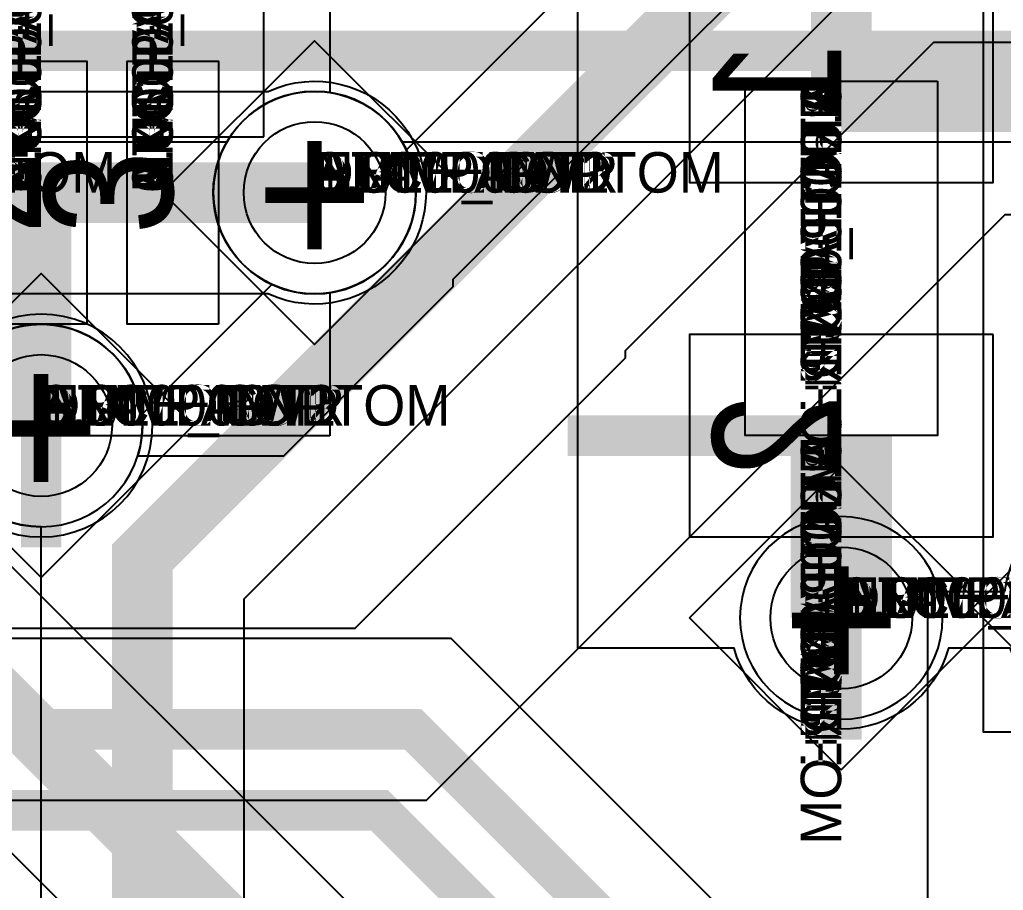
# Model space of a CAD drawing. Extents: x 0 to 323, y 0 to 320.
# Drawn here: x 39.657 to 44.513, y 217.41 to 221.71 of the extents above; entities that cross this region are included whole.
import ezdxf
from ezdxf.enums import TextEntityAlignment as Align

# ---------------------------------------------------------------- set-up
doc = ezdxf.new("R2010")
doc.units = 0
doc.header["$MEASUREMENT"] = 0
doc.layers.get('0').update_dxf_attribs({"linetype": 'CONTINUOUS'})
for name, color, linetype in [('CDN_FIGURES', 7, 'CONTINUOUS'), ('ETCH_BOTTOM', 7, 'CONTINUOUS'), ('ETCH_GND', 3, 'CONTINUOUS'), ('ETCH_INT1', 4, 'CONTINUOUS'), ('ETCH_INT2', 5, 'CONTINUOUS'), ('ETCH_PWR', 6, 'CONTINUOUS'), ('ETCH_TOP', 2, 'CONTINUOUS'), ('MANUFACTURING_NCLEGEND-1-6', 8, 'CONTINUOUS'), ('PACKAGE_GEOMETRY_ASSEMBLY_TOP', 11, 'CONTINUOUS'), ('PACKAGE_GEOMETRY_PIN_NUMBER', 9, 'CONTINUOUS')]:
    doc.layers.add(name, color=color, linetype=linetype)

# ---------------------------------------------------------------- blocks, each defined once
blk = doc.blocks.new('FIGURE_DIAMOND')
at = {"layer": 'CDN_FIGURES'}
blk.add_lwpolyline([(-0.5, 0), (0, 0.5), (0.5, 0), (0, -0.5)], close=True, dxfattribs=at)
blk = doc.blocks.new('PAD_INFO')
for tag in ['SHAPE_TYPE', 'PAD_HEIGHT', 'PAD_LAYER', 'PAD_TYPE', 'PAD_WIDTH']:
    blk.add_attdef(tag, (0, 0), '', height=0.2)
at = {"flags": 2}
blk.add_attdef('CDN_TYPE', (0, 0), '', height=0.2, dxfattribs=at)
blk = doc.blocks.new('DRILL_INFO')
at = {"flags": 2}
blk.add_attdef('CDN_TYPE', (0, 0), '', height=0.2, dxfattribs=at)
for tag in ['FSHAPE', 'FCHAR', 'DRILL_HEIGHT', 'DIAMETER', 'PLATED', 'DRILL_WIDTH']:
    blk.add_attdef(tag, (0, 0), '', height=0.2)
blk = doc.blocks.new('VIA0700X0300')
at = {"layer": 'ETCH_BOTTOM'}
blk.add_circle((0, 0), 0.35, dxfattribs=at)
at = {"layer": 'ETCH_GND'}
blk.add_circle((0, 0), 0.35, dxfattribs=at)
at = {"layer": 'ETCH_INT1'}
blk.add_circle((0, 0), 0.35, dxfattribs=at)
at = {"layer": 'ETCH_INT2'}
blk.add_circle((0, 0), 0.35, dxfattribs=at)
at = {"layer": 'ETCH_PWR'}
blk.add_circle((0, 0), 0.35, dxfattribs=at)
at = {"layer": 'ETCH_TOP'}
blk.add_circle((0, 0), 0.35, dxfattribs=at)
ref = blk.add_blockref('PAD_INFO', (0, 0))
ref.add_attrib('PAD_LAYER', 'ETCH_TOP', (0, 0), dxfattribs={"height": 0.2})
ref.add_attrib('SHAPE_TYPE', 'NULL', (0, 0), dxfattribs={"height": 0.2})
ref.add_attrib('PAD_TYPE', 'ANTIPAD', (0, 0), dxfattribs={"height": 0.2})
ref.add_attrib('PAD_WIDTH', '0.000000', (0, 0), dxfattribs={"height": 0.2})
ref.add_attrib('PAD_HEIGHT', '0.000000', (0, 0), dxfattribs={"height": 0.2})
ref = blk.add_blockref('PAD_INFO', (0, 0))
ref.add_attrib('PAD_LAYER', 'ETCH_GND', (0, 0), dxfattribs={"height": 0.2})
ref.add_attrib('SHAPE_TYPE', 'NULL', (0, 0), dxfattribs={"height": 0.2})
ref.add_attrib('PAD_TYPE', 'ANTIPAD', (0, 0), dxfattribs={"height": 0.2})
ref.add_attrib('PAD_WIDTH', '0.000000', (0, 0), dxfattribs={"height": 0.2})
ref.add_attrib('PAD_HEIGHT', '0.000000', (0, 0), dxfattribs={"height": 0.2})
ref = blk.add_blockref('PAD_INFO', (0, 0))
ref.add_attrib('PAD_LAYER', 'ETCH_INT1', (0, 0), dxfattribs={"height": 0.2})
ref.add_attrib('SHAPE_TYPE', 'NULL', (0, 0), dxfattribs={"height": 0.2})
ref.add_attrib('PAD_TYPE', 'ANTIPAD', (0, 0), dxfattribs={"height": 0.2})
ref.add_attrib('PAD_WIDTH', '0.000000', (0, 0), dxfattribs={"height": 0.2})
ref.add_attrib('PAD_HEIGHT', '0.000000', (0, 0), dxfattribs={"height": 0.2})
ref = blk.add_blockref('PAD_INFO', (0, 0))
ref.add_attrib('PAD_LAYER', 'ETCH_INT2', (0, 0), dxfattribs={"height": 0.2})
ref.add_attrib('SHAPE_TYPE', 'NULL', (0, 0), dxfattribs={"height": 0.2})
ref.add_attrib('PAD_TYPE', 'ANTIPAD', (0, 0), dxfattribs={"height": 0.2})
ref.add_attrib('PAD_WIDTH', '0.000000', (0, 0), dxfattribs={"height": 0.2})
ref.add_attrib('PAD_HEIGHT', '0.000000', (0, 0), dxfattribs={"height": 0.2})
ref = blk.add_blockref('PAD_INFO', (0, 0))
ref.add_attrib('PAD_LAYER', 'ETCH_PWR', (0, 0), dxfattribs={"height": 0.2})
ref.add_attrib('SHAPE_TYPE', 'NULL', (0, 0), dxfattribs={"height": 0.2})
ref.add_attrib('PAD_TYPE', 'ANTIPAD', (0, 0), dxfattribs={"height": 0.2})
ref.add_attrib('PAD_WIDTH', '0.000000', (0, 0), dxfattribs={"height": 0.2})
ref.add_attrib('PAD_HEIGHT', '0.000000', (0, 0), dxfattribs={"height": 0.2})
ref = blk.add_blockref('PAD_INFO', (0, 0))
ref.add_attrib('PAD_LAYER', 'ETCH_BOTTOM', (0, 0), dxfattribs={"height": 0.2})
ref.add_attrib('SHAPE_TYPE', 'NULL', (0, 0), dxfattribs={"height": 0.2})
ref.add_attrib('PAD_TYPE', 'ANTIPAD', (0, 0), dxfattribs={"height": 0.2})
ref.add_attrib('PAD_WIDTH', '0.000000', (0, 0), dxfattribs={"height": 0.2})
ref.add_attrib('PAD_HEIGHT', '0.000000', (0, 0), dxfattribs={"height": 0.2})
ref = blk.add_blockref('PAD_INFO', (0, 0))
ref.add_attrib('PAD_LAYER', 'ETCH_TOP', (0, 0), dxfattribs={"height": 0.2})
ref.add_attrib('SHAPE_TYPE', 'NULL', (0, 0), dxfattribs={"height": 0.2})
ref.add_attrib('PAD_TYPE', 'THERMAL', (0, 0), dxfattribs={"height": 0.2})
ref.add_attrib('PAD_WIDTH', '0.000000', (0, 0), dxfattribs={"height": 0.2})
ref.add_attrib('PAD_HEIGHT', '0.000000', (0, 0), dxfattribs={"height": 0.2})
ref = blk.add_blockref('PAD_INFO', (0, 0))
ref.add_attrib('PAD_LAYER', 'ETCH_GND', (0, 0), dxfattribs={"height": 0.2})
ref.add_attrib('SHAPE_TYPE', 'NULL', (0, 0), dxfattribs={"height": 0.2})
ref.add_attrib('PAD_TYPE', 'THERMAL', (0, 0), dxfattribs={"height": 0.2})
ref.add_attrib('PAD_WIDTH', '0.000000', (0, 0), dxfattribs={"height": 0.2})
ref.add_attrib('PAD_HEIGHT', '0.000000', (0, 0), dxfattribs={"height": 0.2})
ref = blk.add_blockref('PAD_INFO', (0, 0))
ref.add_attrib('PAD_LAYER', 'ETCH_INT1', (0, 0), dxfattribs={"height": 0.2})
ref.add_attrib('SHAPE_TYPE', 'NULL', (0, 0), dxfattribs={"height": 0.2})
ref.add_attrib('PAD_TYPE', 'THERMAL', (0, 0), dxfattribs={"height": 0.2})
ref.add_attrib('PAD_WIDTH', '0.000000', (0, 0), dxfattribs={"height": 0.2})
ref.add_attrib('PAD_HEIGHT', '0.000000', (0, 0), dxfattribs={"height": 0.2})
ref = blk.add_blockref('PAD_INFO', (0, 0))
ref.add_attrib('PAD_LAYER', 'ETCH_INT2', (0, 0), dxfattribs={"height": 0.2})
ref.add_attrib('SHAPE_TYPE', 'NULL', (0, 0), dxfattribs={"height": 0.2})
ref.add_attrib('PAD_TYPE', 'THERMAL', (0, 0), dxfattribs={"height": 0.2})
ref.add_attrib('PAD_WIDTH', '0.000000', (0, 0), dxfattribs={"height": 0.2})
ref.add_attrib('PAD_HEIGHT', '0.000000', (0, 0), dxfattribs={"height": 0.2})
ref = blk.add_blockref('PAD_INFO', (0, 0))
ref.add_attrib('PAD_LAYER', 'ETCH_PWR', (0, 0), dxfattribs={"height": 0.2})
ref.add_attrib('SHAPE_TYPE', 'NULL', (0, 0), dxfattribs={"height": 0.2})
ref.add_attrib('PAD_TYPE', 'THERMAL', (0, 0), dxfattribs={"height": 0.2})
ref.add_attrib('PAD_WIDTH', '0.000000', (0, 0), dxfattribs={"height": 0.2})
ref.add_attrib('PAD_HEIGHT', '0.000000', (0, 0), dxfattribs={"height": 0.2})
ref = blk.add_blockref('PAD_INFO', (0, 0))
ref.add_attrib('PAD_LAYER', 'ETCH_BOTTOM', (0, 0), dxfattribs={"height": 0.2})
ref.add_attrib('SHAPE_TYPE', 'NULL', (0, 0), dxfattribs={"height": 0.2})
ref.add_attrib('PAD_TYPE', 'THERMAL', (0, 0), dxfattribs={"height": 0.2})
ref.add_attrib('PAD_WIDTH', '0.000000', (0, 0), dxfattribs={"height": 0.2})
ref.add_attrib('PAD_HEIGHT', '0.000000', (0, 0), dxfattribs={"height": 0.2})
ref = blk.add_blockref('PAD_INFO', (0, 0))
ref.add_attrib('PAD_LAYER', 'ETCH_TOP', (0, 0), dxfattribs={"height": 0.2})
ref.add_attrib('SHAPE_TYPE', 'CIRCLE', (0, 0), dxfattribs={"height": 0.2})
ref.add_attrib('PAD_TYPE', 'REGULAR', (0, 0), dxfattribs={"height": 0.2})
ref.add_attrib('PAD_WIDTH', '0.700000', (0, 0), dxfattribs={"height": 0.2})
ref.add_attrib('PAD_HEIGHT', '0.700000', (0, 0), dxfattribs={"height": 0.2})
ref = blk.add_blockref('PAD_INFO', (0, 0))
ref.add_attrib('PAD_LAYER', 'ETCH_GND', (0, 0), dxfattribs={"height": 0.2})
ref.add_attrib('SHAPE_TYPE', 'CIRCLE', (0, 0), dxfattribs={"height": 0.2})
ref.add_attrib('PAD_TYPE', 'REGULAR', (0, 0), dxfattribs={"height": 0.2})
ref.add_attrib('PAD_WIDTH', '0.700000', (0, 0), dxfattribs={"height": 0.2})
ref.add_attrib('PAD_HEIGHT', '0.700000', (0, 0), dxfattribs={"height": 0.2})
ref = blk.add_blockref('PAD_INFO', (0, 0))
ref.add_attrib('PAD_LAYER', 'ETCH_INT1', (0, 0), dxfattribs={"height": 0.2})
ref.add_attrib('SHAPE_TYPE', 'CIRCLE', (0, 0), dxfattribs={"height": 0.2})
ref.add_attrib('PAD_TYPE', 'REGULAR', (0, 0), dxfattribs={"height": 0.2})
ref.add_attrib('PAD_WIDTH', '0.700000', (0, 0), dxfattribs={"height": 0.2})
ref.add_attrib('PAD_HEIGHT', '0.700000', (0, 0), dxfattribs={"height": 0.2})
ref = blk.add_blockref('PAD_INFO', (0, 0))
ref.add_attrib('PAD_LAYER', 'ETCH_INT2', (0, 0), dxfattribs={"height": 0.2})
ref.add_attrib('SHAPE_TYPE', 'CIRCLE', (0, 0), dxfattribs={"height": 0.2})
ref.add_attrib('PAD_TYPE', 'REGULAR', (0, 0), dxfattribs={"height": 0.2})
ref.add_attrib('PAD_WIDTH', '0.700000', (0, 0), dxfattribs={"height": 0.2})
ref.add_attrib('PAD_HEIGHT', '0.700000', (0, 0), dxfattribs={"height": 0.2})
ref = blk.add_blockref('PAD_INFO', (0, 0))
ref.add_attrib('PAD_LAYER', 'ETCH_PWR', (0, 0), dxfattribs={"height": 0.2})
ref.add_attrib('SHAPE_TYPE', 'CIRCLE', (0, 0), dxfattribs={"height": 0.2})
ref.add_attrib('PAD_TYPE', 'REGULAR', (0, 0), dxfattribs={"height": 0.2})
ref.add_attrib('PAD_WIDTH', '0.700000', (0, 0), dxfattribs={"height": 0.2})
ref.add_attrib('PAD_HEIGHT', '0.700000', (0, 0), dxfattribs={"height": 0.2})
ref = blk.add_blockref('PAD_INFO', (0, 0))
ref.add_attrib('PAD_LAYER', 'ETCH_BOTTOM', (0, 0), dxfattribs={"height": 0.2})
ref.add_attrib('SHAPE_TYPE', 'CIRCLE', (0, 0), dxfattribs={"height": 0.2})
ref.add_attrib('PAD_TYPE', 'REGULAR', (0, 0), dxfattribs={"height": 0.2})
ref.add_attrib('PAD_WIDTH', '0.700000', (0, 0), dxfattribs={"height": 0.2})
ref.add_attrib('PAD_HEIGHT', '0.700000', (0, 0), dxfattribs={"height": 0.2})
ref = blk.add_blockref('DRILL_INFO', (0, 0))
ref.add_attrib('DIAMETER', '0.300000', (0, 0), dxfattribs={"height": 0.2})
ref.add_attrib('PLATED', 'PLATED', (0, 0), dxfattribs={"height": 0.2})
ref.add_attrib('FSHAPE', 'DIAMOND', (0, 0), dxfattribs={"height": 0.2})
ref.add_attrib('FCHAR', '+', (0, 0), dxfattribs={"height": 0.2})
ref.add_attrib('DRILL_WIDTH', '1.500000', (0, 0), dxfattribs={"height": 0.2})
ref.add_attrib('DRILL_HEIGHT', '1.500000', (0, 0), dxfattribs={"height": 0.2})
for tag in ['CDN_TYPE', 'PIN']:
    blk.add_attdef(tag, (0, 0), '', height=0.2)
at = {"flags": 2}
for tag in ['PSTKNAME', 'BBV']:
    blk.add_attdef(tag, (0, 0), '', height=0.2, dxfattribs=at)
blk = doc.blocks.new('RC1300X0450TS_NS')
at = {"layer": 'ETCH_TOP'}
blk.add_lwpolyline([(-0.65, -0.225), (-0.65, 0.225), (0.65, 0.225), (0.65, -0.225)], close=True, dxfattribs=at)
ref = blk.add_blockref('PAD_INFO', (0, 0))
ref.add_attrib('PAD_LAYER', 'ETCH_TOP', (0, 0), dxfattribs={"height": 0.2})
ref.add_attrib('SHAPE_TYPE', 'NULL', (0, 0), dxfattribs={"height": 0.2})
ref.add_attrib('PAD_TYPE', 'ANTIPAD', (0, 0), dxfattribs={"height": 0.2})
ref.add_attrib('PAD_WIDTH', '0.000000', (0, 0), dxfattribs={"height": 0.2})
ref.add_attrib('PAD_HEIGHT', '0.000000', (0, 0), dxfattribs={"height": 0.2})
ref = blk.add_blockref('PAD_INFO', (0, 0))
ref.add_attrib('PAD_LAYER', 'ETCH_GND', (0, 0), dxfattribs={"height": 0.2})
ref.add_attrib('SHAPE_TYPE', 'NULL', (0, 0), dxfattribs={"height": 0.2})
ref.add_attrib('PAD_TYPE', 'ANTIPAD', (0, 0), dxfattribs={"height": 0.2})
ref.add_attrib('PAD_WIDTH', '0.000000', (0, 0), dxfattribs={"height": 0.2})
ref.add_attrib('PAD_HEIGHT', '0.000000', (0, 0), dxfattribs={"height": 0.2})
ref = blk.add_blockref('PAD_INFO', (0, 0))
ref.add_attrib('PAD_LAYER', 'ETCH_INT1', (0, 0), dxfattribs={"height": 0.2})
ref.add_attrib('SHAPE_TYPE', 'NULL', (0, 0), dxfattribs={"height": 0.2})
ref.add_attrib('PAD_TYPE', 'ANTIPAD', (0, 0), dxfattribs={"height": 0.2})
ref.add_attrib('PAD_WIDTH', '0.000000', (0, 0), dxfattribs={"height": 0.2})
ref.add_attrib('PAD_HEIGHT', '0.000000', (0, 0), dxfattribs={"height": 0.2})
ref = blk.add_blockref('PAD_INFO', (0, 0))
ref.add_attrib('PAD_LAYER', 'ETCH_INT2', (0, 0), dxfattribs={"height": 0.2})
ref.add_attrib('SHAPE_TYPE', 'NULL', (0, 0), dxfattribs={"height": 0.2})
ref.add_attrib('PAD_TYPE', 'ANTIPAD', (0, 0), dxfattribs={"height": 0.2})
ref.add_attrib('PAD_WIDTH', '0.000000', (0, 0), dxfattribs={"height": 0.2})
ref.add_attrib('PAD_HEIGHT', '0.000000', (0, 0), dxfattribs={"height": 0.2})
ref = blk.add_blockref('PAD_INFO', (0, 0))
ref.add_attrib('PAD_LAYER', 'ETCH_PWR', (0, 0), dxfattribs={"height": 0.2})
ref.add_attrib('SHAPE_TYPE', 'NULL', (0, 0), dxfattribs={"height": 0.2})
ref.add_attrib('PAD_TYPE', 'ANTIPAD', (0, 0), dxfattribs={"height": 0.2})
ref.add_attrib('PAD_WIDTH', '0.000000', (0, 0), dxfattribs={"height": 0.2})
ref.add_attrib('PAD_HEIGHT', '0.000000', (0, 0), dxfattribs={"height": 0.2})
ref = blk.add_blockref('PAD_INFO', (0, 0))
ref.add_attrib('PAD_LAYER', 'ETCH_BOTTOM', (0, 0), dxfattribs={"height": 0.2})
ref.add_attrib('SHAPE_TYPE', 'NULL', (0, 0), dxfattribs={"height": 0.2})
ref.add_attrib('PAD_TYPE', 'ANTIPAD', (0, 0), dxfattribs={"height": 0.2})
ref.add_attrib('PAD_WIDTH', '0.000000', (0, 0), dxfattribs={"height": 0.2})
ref.add_attrib('PAD_HEIGHT', '0.000000', (0, 0), dxfattribs={"height": 0.2})
ref = blk.add_blockref('PAD_INFO', (0, 0))
ref.add_attrib('PAD_LAYER', 'ETCH_TOP', (0, 0), dxfattribs={"height": 0.2})
ref.add_attrib('SHAPE_TYPE', 'NULL', (0, 0), dxfattribs={"height": 0.2})
ref.add_attrib('PAD_TYPE', 'THERMAL', (0, 0), dxfattribs={"height": 0.2})
ref.add_attrib('PAD_WIDTH', '0.000000', (0, 0), dxfattribs={"height": 0.2})
ref.add_attrib('PAD_HEIGHT', '0.000000', (0, 0), dxfattribs={"height": 0.2})
ref = blk.add_blockref('PAD_INFO', (0, 0))
ref.add_attrib('PAD_LAYER', 'ETCH_GND', (0, 0), dxfattribs={"height": 0.2})
ref.add_attrib('SHAPE_TYPE', 'NULL', (0, 0), dxfattribs={"height": 0.2})
ref.add_attrib('PAD_TYPE', 'THERMAL', (0, 0), dxfattribs={"height": 0.2})
ref.add_attrib('PAD_WIDTH', '0.000000', (0, 0), dxfattribs={"height": 0.2})
ref.add_attrib('PAD_HEIGHT', '0.000000', (0, 0), dxfattribs={"height": 0.2})
ref = blk.add_blockref('PAD_INFO', (0, 0))
ref.add_attrib('PAD_LAYER', 'ETCH_INT1', (0, 0), dxfattribs={"height": 0.2})
ref.add_attrib('SHAPE_TYPE', 'NULL', (0, 0), dxfattribs={"height": 0.2})
ref.add_attrib('PAD_TYPE', 'THERMAL', (0, 0), dxfattribs={"height": 0.2})
ref.add_attrib('PAD_WIDTH', '0.000000', (0, 0), dxfattribs={"height": 0.2})
ref.add_attrib('PAD_HEIGHT', '0.000000', (0, 0), dxfattribs={"height": 0.2})
ref = blk.add_blockref('PAD_INFO', (0, 0))
ref.add_attrib('PAD_LAYER', 'ETCH_INT2', (0, 0), dxfattribs={"height": 0.2})
ref.add_attrib('SHAPE_TYPE', 'NULL', (0, 0), dxfattribs={"height": 0.2})
ref.add_attrib('PAD_TYPE', 'THERMAL', (0, 0), dxfattribs={"height": 0.2})
ref.add_attrib('PAD_WIDTH', '0.000000', (0, 0), dxfattribs={"height": 0.2})
ref.add_attrib('PAD_HEIGHT', '0.000000', (0, 0), dxfattribs={"height": 0.2})
ref = blk.add_blockref('PAD_INFO', (0, 0))
ref.add_attrib('PAD_LAYER', 'ETCH_PWR', (0, 0), dxfattribs={"height": 0.2})
ref.add_attrib('SHAPE_TYPE', 'NULL', (0, 0), dxfattribs={"height": 0.2})
ref.add_attrib('PAD_TYPE', 'THERMAL', (0, 0), dxfattribs={"height": 0.2})
ref.add_attrib('PAD_WIDTH', '0.000000', (0, 0), dxfattribs={"height": 0.2})
ref.add_attrib('PAD_HEIGHT', '0.000000', (0, 0), dxfattribs={"height": 0.2})
ref = blk.add_blockref('PAD_INFO', (0, 0))
ref.add_attrib('PAD_LAYER', 'ETCH_BOTTOM', (0, 0), dxfattribs={"height": 0.2})
ref.add_attrib('SHAPE_TYPE', 'NULL', (0, 0), dxfattribs={"height": 0.2})
ref.add_attrib('PAD_TYPE', 'THERMAL', (0, 0), dxfattribs={"height": 0.2})
ref.add_attrib('PAD_WIDTH', '0.000000', (0, 0), dxfattribs={"height": 0.2})
ref.add_attrib('PAD_HEIGHT', '0.000000', (0, 0), dxfattribs={"height": 0.2})
ref = blk.add_blockref('PAD_INFO', (0, 0))
ref.add_attrib('PAD_LAYER', 'ETCH_TOP', (0, 0), dxfattribs={"height": 0.2})
ref.add_attrib('SHAPE_TYPE', 'RECTANGLE', (0, 0), dxfattribs={"height": 0.2})
ref.add_attrib('PAD_TYPE', 'REGULAR', (0, 0), dxfattribs={"height": 0.2})
ref.add_attrib('PAD_WIDTH', '1.300000', (0, 0), dxfattribs={"height": 0.2})
ref.add_attrib('PAD_HEIGHT', '0.450000', (0, 0), dxfattribs={"height": 0.2})
ref = blk.add_blockref('PAD_INFO', (0, 0))
ref.add_attrib('PAD_LAYER', 'ETCH_GND', (0, 0), dxfattribs={"height": 0.2})
ref.add_attrib('SHAPE_TYPE', 'NULL', (0, 0), dxfattribs={"height": 0.2})
ref.add_attrib('PAD_TYPE', 'REGULAR', (0, 0), dxfattribs={"height": 0.2})
ref.add_attrib('PAD_WIDTH', '0.000000', (0, 0), dxfattribs={"height": 0.2})
ref.add_attrib('PAD_HEIGHT', '0.000000', (0, 0), dxfattribs={"height": 0.2})
ref = blk.add_blockref('PAD_INFO', (0, 0))
ref.add_attrib('PAD_LAYER', 'ETCH_INT1', (0, 0), dxfattribs={"height": 0.2})
ref.add_attrib('SHAPE_TYPE', 'NULL', (0, 0), dxfattribs={"height": 0.2})
ref.add_attrib('PAD_TYPE', 'REGULAR', (0, 0), dxfattribs={"height": 0.2})
ref.add_attrib('PAD_WIDTH', '0.000000', (0, 0), dxfattribs={"height": 0.2})
ref.add_attrib('PAD_HEIGHT', '0.000000', (0, 0), dxfattribs={"height": 0.2})
ref = blk.add_blockref('PAD_INFO', (0, 0))
ref.add_attrib('PAD_LAYER', 'ETCH_INT2', (0, 0), dxfattribs={"height": 0.2})
ref.add_attrib('SHAPE_TYPE', 'NULL', (0, 0), dxfattribs={"height": 0.2})
ref.add_attrib('PAD_TYPE', 'REGULAR', (0, 0), dxfattribs={"height": 0.2})
ref.add_attrib('PAD_WIDTH', '0.000000', (0, 0), dxfattribs={"height": 0.2})
ref.add_attrib('PAD_HEIGHT', '0.000000', (0, 0), dxfattribs={"height": 0.2})
ref = blk.add_blockref('PAD_INFO', (0, 0))
ref.add_attrib('PAD_LAYER', 'ETCH_PWR', (0, 0), dxfattribs={"height": 0.2})
ref.add_attrib('SHAPE_TYPE', 'NULL', (0, 0), dxfattribs={"height": 0.2})
ref.add_attrib('PAD_TYPE', 'REGULAR', (0, 0), dxfattribs={"height": 0.2})
ref.add_attrib('PAD_WIDTH', '0.000000', (0, 0), dxfattribs={"height": 0.2})
ref.add_attrib('PAD_HEIGHT', '0.000000', (0, 0), dxfattribs={"height": 0.2})
ref = blk.add_blockref('PAD_INFO', (0, 0))
ref.add_attrib('PAD_LAYER', 'ETCH_BOTTOM', (0, 0), dxfattribs={"height": 0.2})
ref.add_attrib('SHAPE_TYPE', 'NULL', (0, 0), dxfattribs={"height": 0.2})
ref.add_attrib('PAD_TYPE', 'REGULAR', (0, 0), dxfattribs={"height": 0.2})
ref.add_attrib('PAD_WIDTH', '0.000000', (0, 0), dxfattribs={"height": 0.2})
ref.add_attrib('PAD_HEIGHT', '0.000000', (0, 0), dxfattribs={"height": 0.2})
ref = blk.add_blockref('DRILL_INFO', (0, 0))
ref.add_attrib('DIAMETER', '0.000000', (0, 0), dxfattribs={"height": 0.2})
ref.add_attrib('PLATED', 'PLATED', (0, 0), dxfattribs={"height": 0.2})
ref.add_attrib('FSHAPE', 'NULL', (0, 0), dxfattribs={"height": 0.2})
ref.add_attrib('DRILL_WIDTH', '0.000000', (0, 0), dxfattribs={"height": 0.2})
ref.add_attrib('DRILL_HEIGHT', '0.000000', (0, 0), dxfattribs={"height": 0.2})
for tag in ['CDN_TYPE', 'PIN']:
    blk.add_attdef(tag, (0, 0), '', height=0.2)
at = {"flags": 2}
for tag in ['PSTKNAME', 'BBV']:
    blk.add_attdef(tag, (0, 0), '', height=0.2, dxfattribs=at)
blk = doc.blocks.new('F58')
at = {"layer": 'PACKAGE_GEOMETRY_ASSEMBLY_TOP'}
blk.add_lwpolyline([(0.275, -1.75), (1.625, -1.75), (1.625, 0.45), (0.275, 0.45)], close=True, dxfattribs=at)
at = {"layer": 'ETCH_TOP'}
ref = blk.add_blockref('RC1300X0450TS_NS', (0, -0.65), dxfattribs=at)
ref.add_attrib('CDN_TYPE', 'PIN', (0, 0), dxfattribs={"height": 0.2})
ref.add_attrib('PIN', '2', (0, 0), dxfattribs={"height": 0.2})
ref = blk.add_blockref('RC1300X0450TS_NS', (0, -1.3), dxfattribs=at)
ref.add_attrib('CDN_TYPE', 'PIN', (0, 0), dxfattribs={"height": 0.2})
ref.add_attrib('PIN', '3', (0, 0), dxfattribs={"height": 0.2})
ref = blk.add_blockref('RC1300X0450TS_NS', (1.9, -1.3), dxfattribs=at)
ref.add_attrib('CDN_TYPE', 'PIN', (0, 0), dxfattribs={"height": 0.2})
ref.add_attrib('PIN', '4', (0, 0), dxfattribs={"height": 0.2})
ref = blk.add_blockref('RC1300X0450TS_NS', (1.9, -0.65), dxfattribs=at)
ref.add_attrib('CDN_TYPE', 'PIN', (0, 0), dxfattribs={"height": 0.2})
ref.add_attrib('PIN', '5', (0, 0), dxfattribs={"height": 0.2})
at = {"flags": 2}
for tag in ['SYMBOL_TYPE', 'CDN_TYPE', 'REFDES']:
    blk.add_attdef(tag, (0, 0), '', height=0.2, dxfattribs=at)
blk = doc.blocks.new('RC1000X1500TS')
at = {"layer": 'ETCH_TOP'}
blk.add_lwpolyline([(-0.5, -0.75), (-0.5, 0.75), (0.5, 0.75), (0.5, -0.75)], close=True, dxfattribs=at)
ref = blk.add_blockref('PAD_INFO', (0, 0))
ref.add_attrib('PAD_LAYER', 'ETCH_TOP', (0, 0), dxfattribs={"height": 0.2})
ref.add_attrib('SHAPE_TYPE', 'NULL', (0, 0), dxfattribs={"height": 0.2})
ref.add_attrib('PAD_TYPE', 'ANTIPAD', (0, 0), dxfattribs={"height": 0.2})
ref.add_attrib('PAD_WIDTH', '0.000000', (0, 0), dxfattribs={"height": 0.2})
ref.add_attrib('PAD_HEIGHT', '0.000000', (0, 0), dxfattribs={"height": 0.2})
ref = blk.add_blockref('PAD_INFO', (0, 0))
ref.add_attrib('PAD_LAYER', 'ETCH_GND', (0, 0), dxfattribs={"height": 0.2})
ref.add_attrib('SHAPE_TYPE', 'NULL', (0, 0), dxfattribs={"height": 0.2})
ref.add_attrib('PAD_TYPE', 'ANTIPAD', (0, 0), dxfattribs={"height": 0.2})
ref.add_attrib('PAD_WIDTH', '0.000000', (0, 0), dxfattribs={"height": 0.2})
ref.add_attrib('PAD_HEIGHT', '0.000000', (0, 0), dxfattribs={"height": 0.2})
ref = blk.add_blockref('PAD_INFO', (0, 0))
ref.add_attrib('PAD_LAYER', 'ETCH_INT1', (0, 0), dxfattribs={"height": 0.2})
ref.add_attrib('SHAPE_TYPE', 'NULL', (0, 0), dxfattribs={"height": 0.2})
ref.add_attrib('PAD_TYPE', 'ANTIPAD', (0, 0), dxfattribs={"height": 0.2})
ref.add_attrib('PAD_WIDTH', '0.000000', (0, 0), dxfattribs={"height": 0.2})
ref.add_attrib('PAD_HEIGHT', '0.000000', (0, 0), dxfattribs={"height": 0.2})
ref = blk.add_blockref('PAD_INFO', (0, 0))
ref.add_attrib('PAD_LAYER', 'ETCH_INT2', (0, 0), dxfattribs={"height": 0.2})
ref.add_attrib('SHAPE_TYPE', 'NULL', (0, 0), dxfattribs={"height": 0.2})
ref.add_attrib('PAD_TYPE', 'ANTIPAD', (0, 0), dxfattribs={"height": 0.2})
ref.add_attrib('PAD_WIDTH', '0.000000', (0, 0), dxfattribs={"height": 0.2})
ref.add_attrib('PAD_HEIGHT', '0.000000', (0, 0), dxfattribs={"height": 0.2})
ref = blk.add_blockref('PAD_INFO', (0, 0))
ref.add_attrib('PAD_LAYER', 'ETCH_PWR', (0, 0), dxfattribs={"height": 0.2})
ref.add_attrib('SHAPE_TYPE', 'NULL', (0, 0), dxfattribs={"height": 0.2})
ref.add_attrib('PAD_TYPE', 'ANTIPAD', (0, 0), dxfattribs={"height": 0.2})
ref.add_attrib('PAD_WIDTH', '0.000000', (0, 0), dxfattribs={"height": 0.2})
ref.add_attrib('PAD_HEIGHT', '0.000000', (0, 0), dxfattribs={"height": 0.2})
ref = blk.add_blockref('PAD_INFO', (0, 0))
ref.add_attrib('PAD_LAYER', 'ETCH_BOTTOM', (0, 0), dxfattribs={"height": 0.2})
ref.add_attrib('SHAPE_TYPE', 'NULL', (0, 0), dxfattribs={"height": 0.2})
ref.add_attrib('PAD_TYPE', 'ANTIPAD', (0, 0), dxfattribs={"height": 0.2})
ref.add_attrib('PAD_WIDTH', '0.000000', (0, 0), dxfattribs={"height": 0.2})
ref.add_attrib('PAD_HEIGHT', '0.000000', (0, 0), dxfattribs={"height": 0.2})
ref = blk.add_blockref('PAD_INFO', (0, 0))
ref.add_attrib('PAD_LAYER', 'ETCH_TOP', (0, 0), dxfattribs={"height": 0.2})
ref.add_attrib('SHAPE_TYPE', 'NULL', (0, 0), dxfattribs={"height": 0.2})
ref.add_attrib('PAD_TYPE', 'THERMAL', (0, 0), dxfattribs={"height": 0.2})
ref.add_attrib('PAD_WIDTH', '0.000000', (0, 0), dxfattribs={"height": 0.2})
ref.add_attrib('PAD_HEIGHT', '0.000000', (0, 0), dxfattribs={"height": 0.2})
ref = blk.add_blockref('PAD_INFO', (0, 0))
ref.add_attrib('PAD_LAYER', 'ETCH_GND', (0, 0), dxfattribs={"height": 0.2})
ref.add_attrib('SHAPE_TYPE', 'NULL', (0, 0), dxfattribs={"height": 0.2})
ref.add_attrib('PAD_TYPE', 'THERMAL', (0, 0), dxfattribs={"height": 0.2})
ref.add_attrib('PAD_WIDTH', '0.000000', (0, 0), dxfattribs={"height": 0.2})
ref.add_attrib('PAD_HEIGHT', '0.000000', (0, 0), dxfattribs={"height": 0.2})
ref = blk.add_blockref('PAD_INFO', (0, 0))
ref.add_attrib('PAD_LAYER', 'ETCH_INT1', (0, 0), dxfattribs={"height": 0.2})
ref.add_attrib('SHAPE_TYPE', 'NULL', (0, 0), dxfattribs={"height": 0.2})
ref.add_attrib('PAD_TYPE', 'THERMAL', (0, 0), dxfattribs={"height": 0.2})
ref.add_attrib('PAD_WIDTH', '0.000000', (0, 0), dxfattribs={"height": 0.2})
ref.add_attrib('PAD_HEIGHT', '0.000000', (0, 0), dxfattribs={"height": 0.2})
ref = blk.add_blockref('PAD_INFO', (0, 0))
ref.add_attrib('PAD_LAYER', 'ETCH_INT2', (0, 0), dxfattribs={"height": 0.2})
ref.add_attrib('SHAPE_TYPE', 'NULL', (0, 0), dxfattribs={"height": 0.2})
ref.add_attrib('PAD_TYPE', 'THERMAL', (0, 0), dxfattribs={"height": 0.2})
ref.add_attrib('PAD_WIDTH', '0.000000', (0, 0), dxfattribs={"height": 0.2})
ref.add_attrib('PAD_HEIGHT', '0.000000', (0, 0), dxfattribs={"height": 0.2})
ref = blk.add_blockref('PAD_INFO', (0, 0))
ref.add_attrib('PAD_LAYER', 'ETCH_PWR', (0, 0), dxfattribs={"height": 0.2})
ref.add_attrib('SHAPE_TYPE', 'NULL', (0, 0), dxfattribs={"height": 0.2})
ref.add_attrib('PAD_TYPE', 'THERMAL', (0, 0), dxfattribs={"height": 0.2})
ref.add_attrib('PAD_WIDTH', '0.000000', (0, 0), dxfattribs={"height": 0.2})
ref.add_attrib('PAD_HEIGHT', '0.000000', (0, 0), dxfattribs={"height": 0.2})
ref = blk.add_blockref('PAD_INFO', (0, 0))
ref.add_attrib('PAD_LAYER', 'ETCH_BOTTOM', (0, 0), dxfattribs={"height": 0.2})
ref.add_attrib('SHAPE_TYPE', 'NULL', (0, 0), dxfattribs={"height": 0.2})
ref.add_attrib('PAD_TYPE', 'THERMAL', (0, 0), dxfattribs={"height": 0.2})
ref.add_attrib('PAD_WIDTH', '0.000000', (0, 0), dxfattribs={"height": 0.2})
ref.add_attrib('PAD_HEIGHT', '0.000000', (0, 0), dxfattribs={"height": 0.2})
ref = blk.add_blockref('PAD_INFO', (0, 0))
ref.add_attrib('PAD_LAYER', 'ETCH_GND', (0, 0), dxfattribs={"height": 0.2})
ref.add_attrib('SHAPE_TYPE', 'NULL', (0, 0), dxfattribs={"height": 0.2})
ref.add_attrib('PAD_TYPE', 'REGULAR', (0, 0), dxfattribs={"height": 0.2})
ref.add_attrib('PAD_WIDTH', '0.000000', (0, 0), dxfattribs={"height": 0.2})
ref.add_attrib('PAD_HEIGHT', '0.000000', (0, 0), dxfattribs={"height": 0.2})
ref = blk.add_blockref('PAD_INFO', (0, 0))
ref.add_attrib('PAD_LAYER', 'ETCH_INT1', (0, 0), dxfattribs={"height": 0.2})
ref.add_attrib('SHAPE_TYPE', 'NULL', (0, 0), dxfattribs={"height": 0.2})
ref.add_attrib('PAD_TYPE', 'REGULAR', (0, 0), dxfattribs={"height": 0.2})
ref.add_attrib('PAD_WIDTH', '0.000000', (0, 0), dxfattribs={"height": 0.2})
ref.add_attrib('PAD_HEIGHT', '0.000000', (0, 0), dxfattribs={"height": 0.2})
ref = blk.add_blockref('PAD_INFO', (0, 0))
ref.add_attrib('PAD_LAYER', 'ETCH_INT2', (0, 0), dxfattribs={"height": 0.2})
ref.add_attrib('SHAPE_TYPE', 'NULL', (0, 0), dxfattribs={"height": 0.2})
ref.add_attrib('PAD_TYPE', 'REGULAR', (0, 0), dxfattribs={"height": 0.2})
ref.add_attrib('PAD_WIDTH', '0.000000', (0, 0), dxfattribs={"height": 0.2})
ref.add_attrib('PAD_HEIGHT', '0.000000', (0, 0), dxfattribs={"height": 0.2})
ref = blk.add_blockref('PAD_INFO', (0, 0))
ref.add_attrib('PAD_LAYER', 'ETCH_PWR', (0, 0), dxfattribs={"height": 0.2})
ref.add_attrib('SHAPE_TYPE', 'NULL', (0, 0), dxfattribs={"height": 0.2})
ref.add_attrib('PAD_TYPE', 'REGULAR', (0, 0), dxfattribs={"height": 0.2})
ref.add_attrib('PAD_WIDTH', '0.000000', (0, 0), dxfattribs={"height": 0.2})
ref.add_attrib('PAD_HEIGHT', '0.000000', (0, 0), dxfattribs={"height": 0.2})
ref = blk.add_blockref('PAD_INFO', (0, 0))
ref.add_attrib('PAD_LAYER', 'ETCH_BOTTOM', (0, 0), dxfattribs={"height": 0.2})
ref.add_attrib('SHAPE_TYPE', 'NULL', (0, 0), dxfattribs={"height": 0.2})
ref.add_attrib('PAD_TYPE', 'REGULAR', (0, 0), dxfattribs={"height": 0.2})
ref.add_attrib('PAD_WIDTH', '0.000000', (0, 0), dxfattribs={"height": 0.2})
ref.add_attrib('PAD_HEIGHT', '0.000000', (0, 0), dxfattribs={"height": 0.2})
ref = blk.add_blockref('DRILL_INFO', (0, 0))
ref.add_attrib('DIAMETER', '0.000000', (0, 0), dxfattribs={"height": 0.2})
ref.add_attrib('PLATED', 'PLATED', (0, 0), dxfattribs={"height": 0.2})
ref.add_attrib('FSHAPE', 'NULL', (0, 0), dxfattribs={"height": 0.2})
ref.add_attrib('DRILL_WIDTH', '0.000000', (0, 0), dxfattribs={"height": 0.2})
ref.add_attrib('DRILL_HEIGHT', '0.000000', (0, 0), dxfattribs={"height": 0.2})
ref = blk.add_blockref('PAD_INFO', (0, 0))
ref.add_attrib('PAD_LAYER', 'ETCH_TOP', (0, 0), dxfattribs={"height": 0.2})
ref.add_attrib('SHAPE_TYPE', 'RECTANGLE', (0, 0), dxfattribs={"height": 0.2})
ref.add_attrib('PAD_TYPE', 'REGULAR', (0, 0), dxfattribs={"height": 0.2})
ref.add_attrib('PAD_WIDTH', '1.000000', (0, 0), dxfattribs={"height": 0.2})
ref.add_attrib('PAD_HEIGHT', '1.500000', (0, 0), dxfattribs={"height": 0.2})
for tag in ['CDN_TYPE', 'PIN']:
    blk.add_attdef(tag, (0, 0), '', height=0.2)
at = {"flags": 2}
for tag in ['PSTKNAME', 'BBV']:
    blk.add_attdef(tag, (0, 0), '', height=0.2, dxfattribs=at)
blk = doc.blocks.new('F56')
at = {"layer": 'PACKAGE_GEOMETRY_ASSEMBLY_TOP'}
blk.add_lwpolyline([(0, -0.475), (1.75, -0.475), (1.75, 0.475), (0, 0.475)], close=True, dxfattribs=at)
at = {"layer": 'ETCH_TOP'}
ref = blk.add_blockref('RC1000X1500TS', (0, 0), dxfattribs=at)
ref.add_attrib('CDN_TYPE', 'PIN', (0, 0), dxfattribs={"height": 0.2})
ref.add_attrib('PIN', '1', (0, 0), dxfattribs={"height": 0.2})
ref = blk.add_blockref('RC1000X1500TS', (1.75, 0), dxfattribs=at)
ref.add_attrib('CDN_TYPE', 'PIN', (0, 0), dxfattribs={"height": 0.2})
ref.add_attrib('PIN', '2', (0, 0), dxfattribs={"height": 0.2})
at = {"flags": 2}
for tag in ['SYMBOL_TYPE', 'CDN_TYPE', 'REFDES']:
    blk.add_attdef(tag, (0, 0), '', height=0.2, dxfattribs=at)
blk = doc.blocks.new('SO-16W')
at = {"layer": 'PACKAGE_GEOMETRY_ASSEMBLY_TOP'}
blk.add_lwpolyline([(-4.113, -5.1), (4.113, -5.1), (4.113, 5.1), (-4.113, 5.1)], close=True, dxfattribs=at)
at = {"flags": 2}
for tag in ['SYMBOL_TYPE', 'CDN_TYPE', 'REFDES']:
    blk.add_attdef(tag, (0, 0), '', height=0.2, dxfattribs=at)

msp = doc.modelspace()

# ---------------------------------------------------------------- linework, layer by layer
at = {"layer": 'ETCH_BOTTOM'}
for points, format in [([(64.7625, 225.948), (61.7749, 222.9604), (44.085, 222.9604, -0.25795), (44.2536, 222.4556), (47.4127, 222.4556), (47.4127, 218.6054), (45.7612, 218.6054), (45.5369, 218.3812, -0.551594), (44.5468, 218.6054), (44.2418, 218.6054, -0.755811), (43.1834, 218.6054), (42.4125, 218.6054), (42.4125, 222.4556), (43.1716, 222.4556, -0.25795), (43.3402, 222.9604), (41.3576, 222.9604, -0.198912), (41.004, 223.1069), (40.871, 223.2398, -0.734407), (40.9254, 224.2882, -6.62449)], "xyb"), ([(34.2127, 225.7056), (34.2127, 223.4179, -0.683031), (34.2127, 222.3931), (34.2127, 222.2056), (37.4697, 222.2056), (38.3042, 221.3712, -0.018505), (38.3418, 221.3556), (40.8834, 221.3556, -1.558329), (40.8834, 220.3554), (38.3418, 220.3554, -0.025164), (38.2904, 220.3349), (42.3127, 216.3126), (42.3127, 213.3347, -1.558329)], "xyb"), ([(43.7126, 222.5555, 0.3, 0.3, 0), (43.7126, 221.4055, 0.3, 0.3, 0)], "xyseb"), ([(36.2126, 221.7055, 0.3, 0.3, 0), (41.8126, 216.1055, 0.3, 0.3, 0), (41.8126, 213.1055, 0.3, 0.3, 0)], "xyseb"), ([(46.1126, 221.4055, 0.5, 0.5, 0), (43.7126, 221.4055, 0.5, 0.5, 0)], "xyseb"), ([(41.1126, 220.8555, 0.3, 0.3, 0), (38.1126, 220.8555, 0.3, 0.3, 0)], "xyseb"), ([(39.7626, 219.7055, 0.2, 0.2, 0), (39.7626, 220.3063, 0.2, 0.2, 0)], "xyseb"), ([(43.7126, 219.6555, 0.5, 0.5, 0), (43.7126, 218.7555, 0.5, 0.5, 0)], "xyseb"), ([(39.7626, 219.1047, 0.2, 0.2, 0), (39.7626, 219.7055, 0.2, 0.2, 0)], "xyseb"), ([(42.3618, 219.6555, 0.2, 0.2, 0), (43.7126, 219.6555, 0.2, 0.2, 0)], "xyseb"), ([(43.7126, 218.1547, 0.2, 0.2, 0), (43.7126, 218.7555, 0.2, 0.2, 0)], "xyseb")]:
    msp.add_lwpolyline(points, format=format, dxfattribs=at)
msp.add_lwpolyline([(41.3125, 213.3347), (41.3125, 215.8984), (36.0055, 221.2054)], dxfattribs=at)
msp.add_lwpolyline([(40.3127, 219.7055, 1), (39.2125, 219.7055, 1)], format="xyb", close=True, dxfattribs=at)
at = {"layer": 'ETCH_GND'}
msp.add_lwpolyline([(41.6127, 220.8555, 1), (40.6125, 220.8555, 1)], format="xyb", close=True, dxfattribs=at)
at = {"layer": 'ETCH_INT1'}
for points, format in [([(67.4401, 214.5155, 0.2, 0.2, 0), (67.8126, 214.888, 0.2, 0.2, 0), (67.8126, 215.288, 0.2, 0.2, 0), (65.1851, 217.9155, 0.2, 0.2, 0), (60.2526, 217.9155, 0.2, 0.2, 0), (56.6126, 221.5555, 0.2, 0.2, 0), (16.7826, 221.5555, 0.2, 0.2, 0), (13.8826, 224.4555, 0.2, 0.2, 0), (13.8826, 225.2655, 0.2, 0.2, 0), (13.5726, 225.5755, 0.2, 0.2, 0), (11.6426, 225.5755, 0.2, 0.2, 0), (10.9926, 224.9255, 0.2, 0.2, 0)], "xyseb"), ([(60.0662, 217.4654), (56.4262, 221.1054), (41.5458, 221.1054, -1.73133), (40.6794, 221.1054), (38.5458, 221.1054, -1.73133), (37.6794, 221.1054), (16.5962, 221.1054), (13.4325, 224.2691)], "xyb"), ([(50.5352, 214.1355, 0.2, 0.2, 0), (50.1626, 214.5081, 0.2, 0.2, 0), (50.1626, 214.8737, 0.2, 0.2, 0), (49.7283, 215.308, 0.2, 0.2, 0), (47.4394, 215.308, 0.2, 0.2, 0), (46.5939, 214.4625, 0.2, 0.2, 0), (46.3113, 214.4625, 0.2, 0.2, 0), (45.4683, 215.3055, 0.2, 0.2, 0), (44.4983, 215.3055, 0.2, 0.2, 0), (41.5983, 218.2055, 0.2, 0.2, 0), (17.5183, 218.2055, 0.2, 0.2, 0), (13.5626, 222.1612, 0.2, 0.2, 0), (13.5626, 223.2212, 0.2, 0.2, 0), (12.8083, 223.9755, 0.2, 0.2, 0), (10.0426, 223.9755, 0.2, 0.2, 0), (8.9926, 222.9255, 0.2, 0.2, 0)], "xyseb"), ([(49.3901, 214.1355, 0.2, 0.2, 0), (49.7626, 214.508, 0.2, 0.2, 0), (49.7626, 214.708, 0.2, 0.2, 0), (49.5626, 214.908, 0.2, 0.2, 0), (47.6051, 214.908, 0.2, 0.2, 0), (46.7596, 214.0625, 0.2, 0.2, 0), (46.1456, 214.0625, 0.2, 0.2, 0), (45.3026, 214.9055, 0.2, 0.2, 0), (44.3326, 214.9055, 0.2, 0.2, 0), (41.4326, 217.8055, 0.2, 0.2, 0), (17.3526, 217.8055, 0.2, 0.2, 0), (13.1626, 221.9955, 0.2, 0.2, 0), (13.1626, 223.0555, 0.2, 0.2, 0), (12.6426, 223.5755, 0.2, 0.2, 0), (11.6426, 223.5755, 0.2, 0.2, 0), (10.9926, 222.9255, 0.2, 0.2, 0)], "xyseb"), ([(17.7047, 218.6556), (22.8553, 218.6556, -2.378934), (23.5699, 218.6556), (24.7355, 218.6556, -1.362386), (25.6897, 218.6556), (41.7847, 218.6556), (44.6847, 215.7556)], "xyb")]:
    msp.add_lwpolyline(points, format=format, dxfattribs=at)
for points in [[(40.2627, 219.7055, 1), (39.2625, 219.7055, 1)], [(44.2127, 218.7555, 1), (43.2125, 218.7555, 1)]]:
    msp.add_lwpolyline(points, format="xyb", close=True, dxfattribs=at)
at = {"layer": 'ETCH_INT2'}
for points, format in [([(39.7625, 211.4895), (39.7625, 219.2054, -2.239282), (40.2597, 219.7599), (40.9018, 220.402, -1.429996), (41.5661, 221.0663), (43.2534, 222.7535, -0.814673), (44.2127, 222.5555), (44.2127, 222.5055, -0.198912), (44.0662, 222.1519), (40.7627, 218.8484), (40.7627, 211.0753)], "xyb"), ([(43.7126, 222.5555, 0.3, 0.3, 0), (43.7126, 222.5055, 0.3, 0.3, 0), (40.2626, 219.0555, 0.3, 0.3, 0), (40.2626, 211.2824, 0.3, 0.3, 0), (39.6857, 210.7055, 0.3, 0.3, 0), (39.6433, 210.7055, 0.3, 0.3, 0), (39.2626, 210.3248, 0.3, 0.3, 0), (39.2626, 209.4555, 0.3, 0.3, 0), (36.9426, 207.1355, 0.3, 0.3, 0), (36.9426, 204.4548, 0.3, 0.3, 0), (36.9126, 204.4248, 0.3, 0.3, 0), (36.9126, 202.0255, 0.3, 0.3, 0), (34.5426, 199.6555, 0.3, 0.3, 0), (28.7126, 199.6555, 0.3, 0.3, 0), (19.5826, 190.5255, 0.3, 0.3, 0), (16.0126, 190.5255, 0.3, 0.3, 0)], "xyseb")]:
    msp.add_lwpolyline(points, format=format, dxfattribs=at)
msp.add_lwpolyline([(44.2127, 218.7555, 1), (43.2125, 218.7555, 1)], format="xyb", close=True, dxfattribs=at)
at = {"layer": 'ETCH_PWR'}
for points in [[(17.7027, 253.8976), (17.7027, 220.3956), (20.8505, 220.3956), (21.4605, 221.0056), (33.0504, 221.0056), (33.7192, 220.3368, -1.31896), (34.4211, 219.6774), (34.5128, 219.5856), (39.2771, 219.5856, -1.318819), (40.2397, 219.5556), (40.9605, 219.5556), (41.7975, 220.3926), (41.7975, 220.4283), (43.4813, 222.1121, -2.023728), (44.2011, 222.4484), (71.1033, 222.4484), (71.1605, 222.5056), (74.1147, 222.5056), (74.6147, 222.0056), (77.1647, 222.0056), (77.9447, 221.2256), (79.4571, 221.2256, -3.639899), (79.9681, 221.2256), (88.3245, 221.2256, -0.0667)], [(21.5547, 218.6954), (22.1647, 219.3054), (22.8124, 219.3054, 1.999001), (23.6128, 219.3054), (25.1985, 219.3054, 70.921901), (25.2267, 219.3054), (30.9624, 219.3054, 1.999001), (31.7628, 219.3054), (32.3462, 219.3054), (33.1472, 218.5044, 0.06668), (33.3266, 218.3674), (33.5596, 218.1344, 0.198912), (34.1607, 217.8854), (38.9662, 217.8854), (38.9962, 217.8554), (41.6647, 217.8554), (43.4977, 219.6884), (43.4977, 219.7241), (44.5218, 220.7482), (71.5529, 220.7482, 3.478553)]]:
    msp.add_lwpolyline(points, format="xyb", dxfattribs=at)
msp.add_lwpolyline([(16.8526, 219.5455), (21.2026, 219.5455), (21.8126, 220.1555), (32.6983, 220.1555), (33.7483, 219.1055), (33.7907, 219.1055), (34.1607, 218.7355), (39.3183, 218.7355), (39.3483, 218.7055), (41.3126, 218.7055), (42.6476, 220.0405), (42.6476, 220.0762), (44.1697, 221.5983), (71.4554, 221.5983), (71.5126, 221.6555), (73.7626, 221.6555), (74.2626, 221.1555), (76.8126, 221.1555), (77.5926, 220.3755), (88.5183, 220.3755)], dxfattribs=at)
for points in [[(41.6127, 220.8555, 1), (40.6125, 220.8555, 1)], [(44.2127, 218.7555, 1), (43.2125, 218.7555, 1)]]:
    msp.add_lwpolyline(points, format="xyb", close=True, dxfattribs=at)
at = {"layer": 'ETCH_TOP'}
msp.add_lwpolyline([(41.1877, 219.6554), (38.3375, 219.6554), (38.3375, 220.3554), (38.1126, 220.3554, -1), (38.1126, 221.3556), (38.3375, 221.3556), (38.3375, 222.2554), (38.1626, 222.2554, -1), (38.1626, 223.2556), (38.3375, 223.2556), (38.3375, 223.9556), (38.4625, 223.9556), (38.4625, 227.6056), (41.0627, 227.6056), (41.0627, 225.3056), (41.1126, 225.3056, -1), (41.1126, 224.3054), (41.0627, 224.3054), (41.0627, 224.2556, -0.668106), (41.4162, 223.4019), (41.1877, 223.1734), (41.1877, 221.3499, -0.85957), (41.1877, 220.3611)], format="xyb", close=True, dxfattribs=at)
for points, format in [([(48.114, 223.9554), (53.1848, 218.8846), (52.1354, 218.8846, 0.735068), (50.9898, 218.8846), (49.3777, 218.8846), (49.3777, 219.0405, 1), (48.3775, 219.0405), (48.3775, 218.8846), (45.7075, 218.8846, 0.875837), (44.5177, 218.8846), (44.1375, 218.8846), (44.1375, 216.5344), (47.0075, 216.5344), (47.0075, 216.4505, 0.07189), (47.0321, 216.2806), (30.0947, 216.2806), (29.8409, 216.5344), (34.9877, 216.5344), (34.9877, 218.8846), (34.6322, 218.8846), (29.0612, 224.4556)], "xyb"), ([(39.7626, 220.8555, 0.3, 0.3, 0), (39.7626, 219.7055, 0.3, 0.3, 0)], "xyseb"), ([(40.4126, 220.8555, 0.3, 0.3, 0), (41.1126, 220.8555, 0.3, 0.3, 0)], "xyseb")]:
    msp.add_lwpolyline(points, format=format, dxfattribs=at)

# ---------------------------------------------------------------- block references
for name, p, rotation in [('SO-16W', (49.5126, 222.3055), 270), ('F58', (39.1126, 220.8555), 90)]:
    msp.add_blockref(name, p, dxfattribs=dict(rotation=rotation))
at = {"xscale": -1, "rotation": 90}
msp.add_blockref('F56', (43.7126, 221.4055), dxfattribs=at)
at = {"layer": 'ETCH_TOP'}
for p in [(41.1126, 220.8555), (38.1126, 220.8555), (39.7626, 219.7055), (43.7126, 218.7555)]:
    msp.add_blockref('VIA0700X0300', p, dxfattribs=at)
at = {"layer": 'MANUFACTURING_NCLEGEND-1-6', "xscale": 1.5, "yscale": 1.5}
for p in [(41.1126, 220.8555), (39.7626, 219.7055), (45.1126, 218.8055), (43.7126, 218.7555)]:
    msp.add_blockref('FIGURE_DIAMOND', p, dxfattribs=at)

# ---------------------------------------------------------------- texts
at = {"layer": 'MANUFACTURING_NCLEGEND-1-6'}
for p in [(41.1126, 220.8555), (39.7626, 219.7055), (43.7126, 218.7555)]:
    msp.add_text('+', height=0.75, dxfattribs=at).set_placement(p, align=Align.MIDDLE_CENTER)
at = {"layer": 'PACKAGE_GEOMETRY_PIN_NUMBER', "text_generation_flag": 2, "width": 0.88}
for s, p in [('1', (43.7126, 221.4055)), ('2', (43.7126, 219.6555))]:
    msp.add_text(s, height=0.635, rotation=90, dxfattribs=at).set_placement(p, align=Align.CENTER)
at = {"layer": 'PACKAGE_GEOMETRY_PIN_NUMBER', "width": 0.88}
for s, p in [('2', (39.7626, 220.8555)), ('3', (40.4126, 220.8555))]:
    msp.add_text(s, height=0.635, rotation=90, dxfattribs=at).set_placement(p, align=Align.CENTER)

doc.saveas('drawing.dxf')
